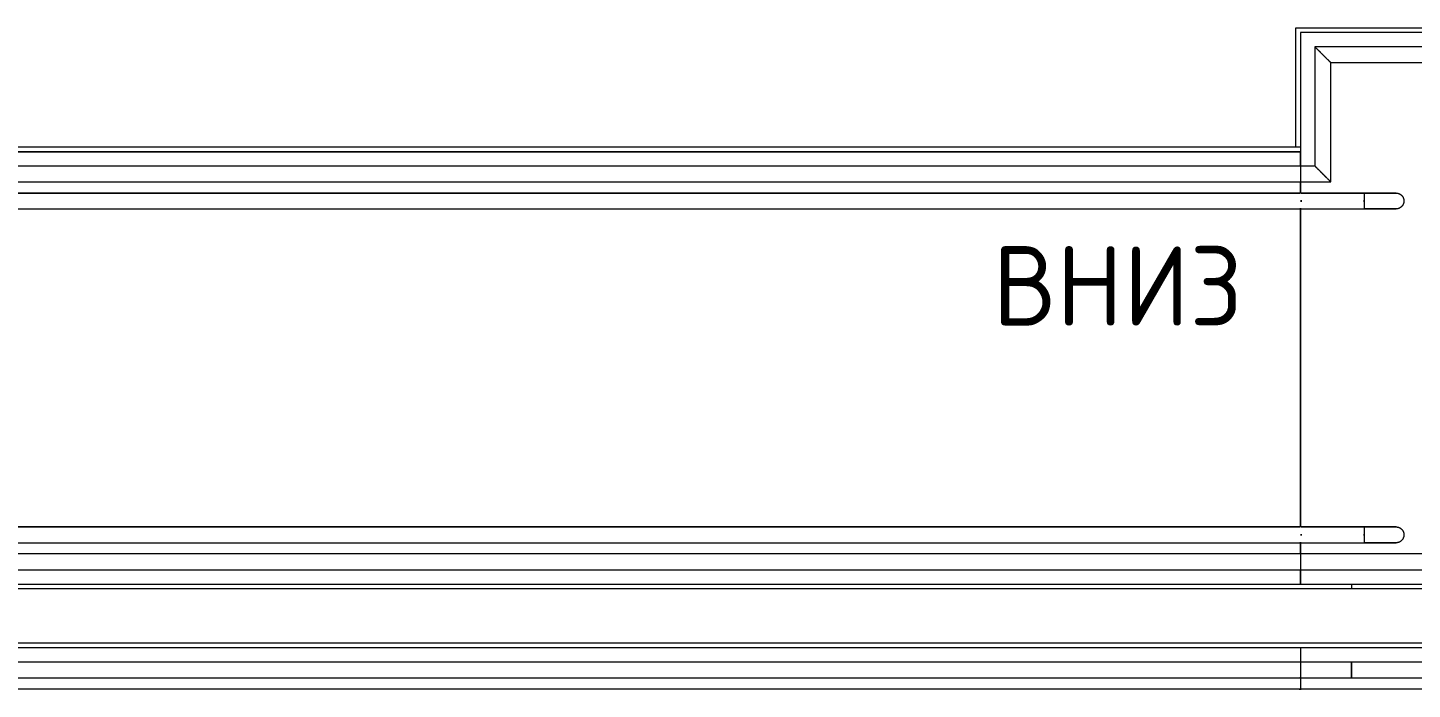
# Model space of a CAD drawing. Header units: millimetres. Extents: x -215207 to 92095, y -30385 to 123050.
# Drawn here: x -182085 to -177734, y -22039 to -19959 of the extents above; entities that cross this region are included whole.
import ezdxf

# ---------------------------------------------------------------- set-up
doc = ezdxf.new("R2010")
doc.units = ezdxf.units.MM
for name, color, linetype, lineweight in [('Лестницы', 7, 'Continuous', 9), ('Ограждение', 7, 'Continuous', 9), ('Пандусы', 7, 'Continuous', 18), ('Стены наружные', 7, 'Continuous', 20)]:
    doc.layers.add(name, color=color, linetype=linetype, lineweight=lineweight)
doc.styles.add('GOST Common', font='GOST_Common.ttf', dxfattribs={"width": 0.9, "height": 250})

# ---------------------------------------------------------------- blocks, each defined once
blk = doc.blocks.new('1 этаж 21082025')
at = {"layer": 'Лестницы'}
for p, q in [((21850, -51415), (21850, -51835)), ((23765, -51415), (21850, -51415)), ((21850, -51885), (21850, -51920.9)), ((21850, -51969.1), (21850, -52970.9)), ((21850, -53019.1), (21850, -53055)), ((21850, -53105), (21850, -53150)), ((21850, -53150), (23765, -53150))]:
    blk.add_line(p, q, dxfattribs=at)
at = {"layer": 'Ограждение'}
for p, q in [((21895, -51460), (21895, -51835)), ((23765, -51460), (21895, -51460)), ((21945, -51885), (21945, -51510)), ((21945, -51510), (23765, -51510)), ((21850, -51835), (16012, -51835)), ((21895, -51835), (21850, -51835)), ((21850, -51835), (21850, -51885)), ((21850, -51838.3), (21850, -51842.3)), ((21850, -51842.3), (21850, -51847.5)), ((21850, -51847.5), (21850, -51853.5)), ((21850, -51853.5), (21850, -51860)), ((21850, -51860), (21850, -51866.5)), ((21850, -51866.5), (21850, -51872.5)), ((16012, -51885), (21850, -51885)), ((21850, -51872.5), (21850, -51877.7)), ((21850, -51877.7), (21850, -51881.7)), ((21850, -51885), (21945, -51885)), ((15852, -51920), (21848, -51920)), ((21850, -51920), (16012, -51920)), ((21852, -51920), (21848, -51920)), ((21851, -51920), (21850, -51920)), ((21851, -51920), (21850, -51920)), ((21852, -51920), (21850, -51920)), ((21852, -51920), (21851, -51920)), ((21852, -51920), (21851, -51920)), ((22050, -51920), (21852, -51920)), ((21852, -51920), (22050, -51920)), ((21852, -51947.3), (21852, -51942.7)), ((21852, -51942.7), (21852, -51947.3)), ((22050, -51920), (22054, -51920)), ((22051.1, -51920), (22050, -51920)), ((22050, -51920), (22050, -51970)), ((22050, -51947.3), (22050, -51942.7)), ((22050, -51942.7), (22050, -51945)), ((22050, -51945), (22050, -51947.3)), ((22055.1, -51920), (22051.1, -51920)), ((22054, -51920), (22058, -51920)), ((22059.1, -51920), (22055.1, -51920)), ((22058, -51920), (22062, -51920)), ((22063, -51920), (22059.1, -51920)), ((22062, -51920), (22065.9, -51920)), ((22067, -51920), (22063, -51920)), ((22065.9, -51920), (22069.9, -51920)), ((22070.9, -51920), (22067, -51920)), ((22069.9, -51920), (22073.8, -51920)), ((22074.8, -51920), (22070.9, -51920)), ((22073.8, -51920), (22077.6, -51920)), ((22078.7, -51920), (22074.8, -51920)), ((22077.6, -51920), (22081.5, -51920)), ((22082.5, -51920), (22078.7, -51920)), ((22081.5, -51920), (22085.2, -51920)), ((22086.2, -51920), (22082.5, -51920)), ((22085.2, -51920), (22088.9, -51920)), ((22089.9, -51920), (22086.2, -51920)), ((22088.9, -51920), (22092.6, -51920)), ((22093.6, -51920), (22089.9, -51920)), ((22092.6, -51920), (22096.2, -51920)), ((22097.1, -51920), (22093.6, -51920)), ((22096.2, -51920), (22099.7, -51920)), ((22100.6, -51920), (22097.1, -51920)), ((22099.7, -51920), (22103.1, -51920)), ((22104, -51920), (22100.6, -51920)), ((22103.1, -51920), (22106.5, -51920)), ((22107.4, -51920), (22104, -51920)), ((22106.5, -51920), (22109.7, -51920)), ((22110.6, -51920), (22107.4, -51920)), ((22109.7, -51920), (22112.9, -51920)), ((22113.7, -51920), (22110.6, -51920)), ((22112.9, -51920), (22115.9, -51920)), ((22116.7, -51920), (22113.7, -51920)), ((22115.9, -51920), (22118.9, -51920)), ((22119.7, -51920), (22116.7, -51920)), ((22118.9, -51920), (22121.7, -51920)), ((22122.5, -51920), (22119.7, -51920)), ((22121.7, -51920), (22124.5, -51920)), ((22125.2, -51920), (22122.5, -51920)), ((22124.5, -51920), (22127.1, -51920)), ((22127.8, -51920), (22125.2, -51920)), ((22127.1, -51920), (22129.6, -51920)), ((22130.2, -51920), (22127.8, -51920)), ((22129.6, -51920), (22131.9, -51920)), ((22132.5, -51920), (22130.2, -51920)), ((22131.9, -51920), (22134.2, -51920)), ((22134.7, -51920), (22132.5, -51920)), ((22134.2, -51920), (22136.2, -51920)), ((22136.8, -51920), (22134.7, -51920)), ((22136.2, -51920), (22138.2, -51920)), ((22138.7, -51920), (22136.8, -51920)), ((22138.2, -51920), (22140, -51920)), ((22140.5, -51920), (22138.7, -51920)), ((22140, -51920), (22141.7, -51920)), ((22142.1, -51920), (22140.5, -51920)), ((22141.7, -51920), (22143.2, -51920)), ((22143.6, -51920), (22142.1, -51920)), ((22143.2, -51920), (22144.6, -51920)), ((22144.9, -51920), (22143.6, -51920)), ((22144.6, -51920), (22145.8, -51920)), ((22146.1, -51920), (22144.9, -51920)), ((22145.8, -51920), (22146.9, -51920)), ((22147.1, -51920), (22146.1, -51920)), ((22146.9, -51920), (22147.8, -51920)), ((22148, -51920), (22147.1, -51920)), ((22147.8, -51920), (22148.5, -51920)), ((22148.7, -51920), (22148, -51920)), ((22148.5, -51920), (22149.1, -51920)), ((22149.3, -51920), (22148.7, -51920)), ((22149.1, -51920), (22149.6, -51920)), ((22149.7, -51920), (22149.3, -51920)), ((22149.6, -51920), (22149.9, -51920)), ((22149.9, -51920), (22149.7, -51920)), ((22149.9, -51920), (22150, -51920)), ((22150, -51920), (22149.9, -51920)), ((22150, -51920), (22151, -51920)), ((22150, -51920), (22150, -51920)), ((22151, -51920), (22152, -51920.1)), ((22152, -51920.1), (22153, -51920.2)), ((22153, -51920.2), (22154, -51920.3)), ((22154, -51920.3), (22155, -51920.5)), ((22155, -51920.5), (22155.9, -51920.7)), ((22155.9, -51920.7), (22156.9, -51921)), ((22156.9, -51921), (22157.9, -51921.3)), ((22157.9, -51921.3), (22158.8, -51921.6)), ((22158.8, -51921.6), (22159.7, -51922)), ((22159.7, -51922), (22160.7, -51922.4)), ((22160.7, -51922.4), (22161.5, -51922.8)), ((22161.5, -51922.8), (22162.4, -51923.3)), ((22162.4, -51923.3), (22163.3, -51923.8)), ((22163.3, -51923.8), (22164.1, -51924.4)), ((22164.1, -51924.4), (22164.9, -51924.9)), ((22164.9, -51924.9), (22165.7, -51925.6)), ((22165.7, -51925.6), (22166.5, -51926.2)), ((22166.5, -51926.2), (22167.2, -51926.9)), ((22167.2, -51926.9), (22167.9, -51927.6)), ((22167.9, -51927.6), (22168.6, -51928.3)), ((22168.6, -51928.3), (22169.3, -51929.1)), ((22169.3, -51929.1), (22169.9, -51929.9)), ((22169.9, -51929.9), (22170.5, -51930.7)), ((22170.5, -51930.7), (22171, -51931.5)), ((22171, -51931.5), (22171.6, -51932.3)), ((22171.6, -51932.3), (22172.1, -51933.2)), ((22172.1, -51933.2), (22172.5, -51934.1)), ((22172.5, -51934.1), (22172.9, -51935)), ((22172.9, -51935), (22173.3, -51935.9)), ((22173.4, -51953.8), (22173, -51954.7)), ((22173.3, -51935.9), (22173.6, -51936.9)), ((22173.7, -51952.9), (22173.4, -51953.8)), ((22173.6, -51936.9), (22174, -51937.8)), ((22174, -51951.9), (22173.7, -51952.9)), ((22174, -51937.8), (22174.2, -51938.8)), ((22174.3, -51950.9), (22174, -51951.9)), ((22174.2, -51938.8), (22174.4, -51939.8)), ((22174.5, -51950), (22174.3, -51950.9)), ((22174.4, -51939.8), (22174.6, -51940.8)), ((22174.7, -51949), (22174.5, -51950)), ((22174.6, -51940.8), (22174.8, -51941.7)), ((22174.8, -51948), (22174.7, -51949)), ((22174.8, -51941.7), (22174.9, -51942.7)), ((22174.9, -51947), (22174.8, -51948)), ((22174.9, -51942.7), (22175, -51943.7)), ((22175, -51946), (22174.9, -51947)), ((22175, -51943.7), (22175, -51944.7)), ((22175, -51944.7), (22175, -51945)), ((22175, -51945), (22175, -51946)), ((15852, -51970), (21848, -51970)), ((16012, -51970), (21850, -51970)), ((21852, -51970), (21848, -51970)), ((21850, -51970), (21851, -51970)), ((21850, -51970), (21852, -51970)), ((21850, -51970), (21851, -51970)), ((21850, -51970), (21852, -51970)), ((21852, -51970), (21850, -51970)), ((21851, -51970), (21852, -51970)), ((21851, -51970), (21852, -51970)), ((21852, -51970), (22050, -51970)), ((21852, -51970), (22050, -51970)), ((22050, -51970), (22054, -51970)), ((22051.1, -51970), (22050, -51970)), ((22055.1, -51970), (22051.1, -51970)), ((22054, -51970), (22058, -51970)), ((22059.1, -51970), (22055.1, -51970)), ((22058, -51970), (22062, -51970)), ((22063, -51970), (22059.1, -51970)), ((22062, -51970), (22065.9, -51970)), ((22067, -51970), (22063, -51970)), ((22065.9, -51970), (22069.9, -51970)), ((22070.9, -51970), (22067, -51970)), ((22069.9, -51970), (22073.8, -51970)), ((22074.8, -51970), (22070.9, -51970)), ((22073.8, -51970), (22077.6, -51970)), ((22078.7, -51970), (22074.8, -51970)), ((22077.6, -51970), (22081.5, -51970)), ((22082.5, -51970), (22078.7, -51970)), ((22081.5, -51970), (22085.2, -51970)), ((22086.2, -51970), (22082.5, -51970)), ((22085.2, -51970), (22088.9, -51970)), ((22089.9, -51970), (22086.2, -51970)), ((22088.9, -51970), (22092.6, -51970)), ((22093.6, -51970), (22089.9, -51970)), ((22092.6, -51970), (22096.2, -51970)), ((22097.1, -51970), (22093.6, -51970)), ((22096.2, -51970), (22099.7, -51970)), ((22100.6, -51970), (22097.1, -51970)), ((22099.7, -51970), (22103.1, -51970)), ((22104, -51970), (22100.6, -51970)), ((22103.1, -51970), (22106.5, -51970)), ((22107.4, -51970), (22104, -51970)), ((22106.5, -51970), (22109.7, -51970)), ((22110.6, -51970), (22107.4, -51970)), ((22109.7, -51970), (22112.9, -51970)), ((22113.7, -51970), (22110.6, -51970)), ((22112.9, -51970), (22115.9, -51970)), ((22116.7, -51970), (22113.7, -51970)), ((22115.9, -51970), (22118.9, -51970)), ((22119.7, -51970), (22116.7, -51970)), ((22118.9, -51970), (22121.7, -51970)), ((22122.5, -51970), (22119.7, -51970)), ((22121.7, -51970), (22124.5, -51970)), ((22125.2, -51970), (22122.5, -51970)), ((22124.5, -51970), (22127.1, -51970)), ((22127.8, -51970), (22125.2, -51970)), ((22127.1, -51970), (22129.6, -51970)), ((22130.2, -51970), (22127.8, -51970)), ((22129.6, -51970), (22131.9, -51970)), ((22132.5, -51970), (22130.2, -51970)), ((22131.9, -51970), (22134.2, -51970)), ((22134.7, -51970), (22132.5, -51970)), ((22134.2, -51970), (22136.2, -51970)), ((22136.8, -51970), (22134.7, -51970)), ((22136.2, -51970), (22138.2, -51970)), ((22138.7, -51970), (22136.8, -51970)), ((22138.2, -51970), (22140, -51970)), ((22140.5, -51970), (22138.7, -51970)), ((22140, -51970), (22141.7, -51970)), ((22142.1, -51970), (22140.5, -51970)), ((22141.7, -51970), (22143.2, -51970)), ((22143.6, -51970), (22142.1, -51970)), ((22143.2, -51970), (22144.6, -51970)), ((22144.9, -51970), (22143.6, -51970)), ((22144.6, -51970), (22145.8, -51970)), ((22146.1, -51970), (22144.9, -51970)), ((22145.8, -51970), (22146.9, -51970)), ((22147.1, -51970), (22146.1, -51970)), ((22146.9, -51970), (22147.8, -51970)), ((22148, -51970), (22147.1, -51970)), ((22147.8, -51970), (22148.5, -51970)), ((22148.7, -51970), (22148, -51970)), ((22148.5, -51970), (22149.1, -51970)), ((22149.3, -51970), (22148.7, -51970)), ((22149.1, -51970), (22149.6, -51970)), ((22149.7, -51970), (22149.3, -51970)), ((22149.6, -51970), (22149.9, -51970)), ((22149.9, -51970), (22149.7, -51970)), ((22149.9, -51970), (22150, -51970)), ((22150, -51970), (22149.9, -51970)), ((22150.3, -51970), (22150, -51970)), ((22150, -51970), (22150, -51970)), ((22151.3, -51970), (22150.3, -51970)), ((22152.3, -51969.9), (22151.3, -51970)), ((22153.3, -51969.8), (22152.3, -51969.9)), ((22154.3, -51969.6), (22153.3, -51969.8)), ((22155.2, -51969.4), (22154.3, -51969.6)), ((22156.2, -51969.2), (22155.2, -51969.4)), ((22157.2, -51969), (22156.2, -51969.2)), ((22158.1, -51968.6), (22157.2, -51969)), ((22159.1, -51968.3), (22158.1, -51968.6)), ((22160, -51967.9), (22159.1, -51968.3)), ((22160.9, -51967.5), (22160, -51967.9)), ((22161.8, -51967), (22160.9, -51967.5)), ((22162.7, -51966.6), (22161.8, -51967)), ((22163.5, -51966), (22162.7, -51966.6)), ((22164.3, -51965.5), (22163.5, -51966)), ((22165.1, -51964.9), (22164.3, -51965.5)), ((22165.9, -51964.3), (22165.1, -51964.9)), ((22166.7, -51963.6), (22165.9, -51964.3)), ((22167.4, -51962.9), (22166.7, -51963.6)), ((22168.1, -51962.2), (22167.4, -51962.9)), ((22168.8, -51961.5), (22168.1, -51962.2)), ((22169.4, -51960.7), (22168.8, -51961.5)), ((22170.1, -51959.9), (22169.4, -51960.7)), ((22170.6, -51959.1), (22170.1, -51959.9)), ((22171.2, -51958.3), (22170.6, -51959.1)), ((22171.7, -51957.4), (22171.2, -51958.3)), ((22172.2, -51956.5), (22171.7, -51957.4)), ((22172.6, -51955.6), (22172.2, -51956.5)), ((22173, -51954.7), (22172.6, -51955.6)), ((15852, -52970), (21848, -52970)), ((21850, -52970), (15854, -52970)), ((21852, -52970), (21848, -52970)), ((21851, -52970), (21850, -52970)), ((21852, -52970), (21850, -52970)), ((21851, -52970), (21850, -52970)), ((21852, -52970), (21851, -52970)), ((21852, -52970), (21851, -52970)), ((22050, -52970), (21852, -52970)), ((21852, -52970), (22050, -52970)), ((21852, -52997.3), (21852, -52992.7)), ((21852, -52992.7), (21852, -52997.3)), ((22050, -52970), (22054, -52970)), ((22051.1, -52970), (22050, -52970)), ((22050, -52970), (22050, -53020)), ((22050, -52997.3), (22050, -52992.7)), ((22050, -52992.7), (22050, -52995)), ((22050, -52995), (22050, -52997.3)), ((22055.1, -52970), (22051.1, -52970)), ((22054, -52970), (22058, -52970)), ((22059.1, -52970), (22055.1, -52970)), ((22058, -52970), (22062, -52970)), ((22063, -52970), (22059.1, -52970)), ((22062, -52970), (22065.9, -52970)), ((22067, -52970), (22063, -52970)), ((22065.9, -52970), (22069.9, -52970)), ((22070.9, -52970), (22067, -52970)), ((22069.9, -52970), (22073.8, -52970)), ((22074.8, -52970), (22070.9, -52970)), ((22073.8, -52970), (22077.6, -52970)), ((22078.7, -52970), (22074.8, -52970)), ((22077.6, -52970), (22081.5, -52970)), ((22082.5, -52970), (22078.7, -52970)), ((22081.5, -52970), (22085.2, -52970)), ((22086.2, -52970), (22082.5, -52970)), ((22085.2, -52970), (22088.9, -52970)), ((22089.9, -52970), (22086.2, -52970)), ((22088.9, -52970), (22092.6, -52970)), ((22093.6, -52970), (22089.9, -52970)), ((22092.6, -52970), (22096.2, -52970)), ((22097.1, -52970), (22093.6, -52970)), ((22096.2, -52970), (22099.7, -52970)), ((22100.6, -52970), (22097.1, -52970)), ((22099.7, -52970), (22103.1, -52970)), ((22104, -52970), (22100.6, -52970)), ((22103.1, -52970), (22106.5, -52970)), ((22107.4, -52970), (22104, -52970)), ((22106.5, -52970), (22109.7, -52970)), ((22110.6, -52970), (22107.4, -52970)), ((22109.7, -52970), (22112.9, -52970)), ((22113.7, -52970), (22110.6, -52970)), ((22112.9, -52970), (22115.9, -52970)), ((22116.7, -52970), (22113.7, -52970)), ((22115.9, -52970), (22118.9, -52970)), ((22119.7, -52970), (22116.7, -52970)), ((22118.9, -52970), (22121.7, -52970)), ((22122.5, -52970), (22119.7, -52970)), ((22121.7, -52970), (22124.5, -52970)), ((22125.2, -52970), (22122.5, -52970)), ((22124.5, -52970), (22127.1, -52970)), ((22127.8, -52970), (22125.2, -52970)), ((22127.1, -52970), (22129.6, -52970)), ((22130.2, -52970), (22127.8, -52970)), ((22129.6, -52970), (22131.9, -52970)), ((22132.5, -52970), (22130.2, -52970)), ((22131.9, -52970), (22134.2, -52970)), ((22134.7, -52970), (22132.5, -52970)), ((22134.2, -52970), (22136.2, -52970)), ((22136.8, -52970), (22134.7, -52970)), ((22136.2, -52970), (22138.2, -52970)), ((22138.7, -52970), (22136.8, -52970)), ((22138.2, -52970), (22140, -52970)), ((22140.5, -52970), (22138.7, -52970)), ((22140, -52970), (22141.7, -52970)), ((22142.1, -52970), (22140.5, -52970)), ((22141.7, -52970), (22143.2, -52970)), ((22143.6, -52970), (22142.1, -52970)), ((22143.2, -52970), (22144.6, -52970)), ((22144.9, -52970), (22143.6, -52970)), ((22144.6, -52970), (22145.8, -52970)), ((22146.1, -52970), (22144.9, -52970)), ((22145.8, -52970), (22146.9, -52970)), ((22147.1, -52970), (22146.1, -52970)), ((22146.9, -52970), (22147.8, -52970)), ((22148, -52970), (22147.1, -52970)), ((22147.8, -52970), (22148.5, -52970)), ((22148.7, -52970), (22148, -52970)), ((22148.5, -52970), (22149.1, -52970)), ((22149.3, -52970), (22148.7, -52970)), ((22149.1, -52970), (22149.6, -52970)), ((22149.7, -52970), (22149.3, -52970)), ((22149.6, -52970), (22149.9, -52970)), ((22149.9, -52970), (22149.7, -52970)), ((22149.9, -52970), (22150, -52970)), ((22150, -52970), (22149.9, -52970)), ((22150, -52970), (22151, -52970)), ((22150, -52970), (22150, -52970)), ((22151, -52970), (22152, -52970.1)), ((22152, -52970.1), (22153, -52970.2)), ((22153, -52970.2), (22154, -52970.3)), ((22154, -52970.3), (22155, -52970.5)), ((22155, -52970.5), (22155.9, -52970.7)), ((22155.9, -52970.7), (22156.9, -52971)), ((22156.9, -52971), (22157.9, -52971.3)), ((22157.9, -52971.3), (22158.8, -52971.6)), ((22158.8, -52971.6), (22159.7, -52972)), ((22159.7, -52972), (22160.7, -52972.4)), ((22160.7, -52972.4), (22161.5, -52972.8)), ((22161.5, -52972.8), (22162.4, -52973.3)), ((22162.4, -52973.3), (22163.3, -52973.8)), ((22163.3, -52973.8), (22164.1, -52974.4)), ((22164.1, -52974.4), (22164.9, -52974.9)), ((22164.9, -52974.9), (22165.7, -52975.6)), ((22165.7, -52975.6), (22166.5, -52976.2)), ((22166.5, -52976.2), (22167.2, -52976.9)), ((22167.2, -52976.9), (22167.9, -52977.6)), ((22167.9, -52977.6), (22168.6, -52978.3)), ((22168.6, -52978.3), (22169.3, -52979.1)), ((22169.3, -52979.1), (22169.9, -52979.9)), ((22169.9, -52979.9), (22170.5, -52980.7)), ((22170.5, -52980.7), (22171, -52981.5)), ((22171, -52981.5), (22171.6, -52982.3)), ((22171.6, -52982.3), (22172.1, -52983.2)), ((22172.1, -52983.2), (22172.5, -52984.1)), ((22172.5, -52984.1), (22172.9, -52985)), ((22172.9, -52985), (22173.3, -52985.9)), ((22173.3, -52985.9), (22173.6, -52986.9)), ((22173.6, -52986.9), (22174, -52987.8)), ((22174, -52987.8), (22174.2, -52988.8)), ((22174.2, -52988.8), (22174.4, -52989.8)), ((22174.4, -52989.8), (22174.6, -52990.8)), ((22174.6, -52990.8), (22174.8, -52991.7)), ((22174.8, -52998), (22174.7, -52999)), ((22174.8, -52991.7), (22174.9, -52992.7)), ((22174.9, -52997), (22174.8, -52998)), ((22174.9, -52992.7), (22175, -52993.7)), ((22175, -52996), (22174.9, -52997)), ((22175, -52993.7), (22175, -52994.7)), ((22175, -52994.7), (22175, -52995)), ((22175, -52995), (22175, -52996)), ((15852, -53020), (21848, -53020)), ((15854, -53020), (21850, -53020)), ((21852, -53020), (21848, -53020)), ((21850, -53020), (21851, -53020)), ((21850, -53020), (21852, -53020)), ((21852, -53020), (21850, -53020)), ((21850, -53020), (21851, -53020)), ((21850, -53020), (21852, -53020)), ((21851, -53020), (21852, -53020)), ((21851, -53020), (21852, -53020)), ((21852, -53020), (22050, -53020)), ((21852, -53020), (22050, -53020)), ((22050, -53020), (22054, -53020)), ((22051.1, -53020), (22050, -53020)), ((22055.1, -53020), (22051.1, -53020)), ((22054, -53020), (22058, -53020)), ((22059.1, -53020), (22055.1, -53020)), ((22058, -53020), (22062, -53020)), ((22063, -53020), (22059.1, -53020)), ((22062, -53020), (22065.9, -53020)), ((22067, -53020), (22063, -53020)), ((22065.9, -53020), (22069.9, -53020)), ((22070.9, -53020), (22067, -53020)), ((22069.9, -53020), (22073.8, -53020)), ((22074.8, -53020), (22070.9, -53020)), ((22073.8, -53020), (22077.6, -53020)), ((22078.7, -53020), (22074.8, -53020)), ((22077.6, -53020), (22081.5, -53020)), ((22082.5, -53020), (22078.7, -53020)), ((22081.5, -53020), (22085.2, -53020)), ((22086.2, -53020), (22082.5, -53020)), ((22085.2, -53020), (22088.9, -53020)), ((22089.9, -53020), (22086.2, -53020)), ((22088.9, -53020), (22092.6, -53020)), ((22093.6, -53020), (22089.9, -53020)), ((22092.6, -53020), (22096.2, -53020)), ((22097.1, -53020), (22093.6, -53020)), ((22096.2, -53020), (22099.7, -53020)), ((22100.6, -53020), (22097.1, -53020)), ((22099.7, -53020), (22103.1, -53020)), ((22104, -53020), (22100.6, -53020)), ((22103.1, -53020), (22106.5, -53020)), ((22107.4, -53020), (22104, -53020)), ((22106.5, -53020), (22109.7, -53020)), ((22110.6, -53020), (22107.4, -53020)), ((22109.7, -53020), (22112.9, -53020)), ((22113.7, -53020), (22110.6, -53020)), ((22112.9, -53020), (22115.9, -53020)), ((22116.7, -53020), (22113.7, -53020)), ((22115.9, -53020), (22118.9, -53020)), ((22119.7, -53020), (22116.7, -53020)), ((22118.9, -53020), (22121.7, -53020)), ((22122.5, -53020), (22119.7, -53020)), ((22121.7, -53020), (22124.5, -53020)), ((22125.2, -53020), (22122.5, -53020)), ((22124.5, -53020), (22127.1, -53020)), ((22127.8, -53020), (22125.2, -53020)), ((22127.1, -53020), (22129.6, -53020)), ((22130.2, -53020), (22127.8, -53020)), ((22129.6, -53020), (22131.9, -53020)), ((22132.5, -53020), (22130.2, -53020)), ((22131.9, -53020), (22134.2, -53020)), ((22134.7, -53020), (22132.5, -53020)), ((22134.2, -53020), (22136.2, -53020)), ((22136.8, -53020), (22134.7, -53020)), ((22136.2, -53020), (22138.2, -53020)), ((22138.7, -53020), (22136.8, -53020)), ((22138.2, -53020), (22140, -53020)), ((22140.5, -53020), (22138.7, -53020)), ((22140, -53020), (22141.7, -53020)), ((22142.1, -53020), (22140.5, -53020)), ((22141.7, -53020), (22143.2, -53020)), ((22143.6, -53020), (22142.1, -53020)), ((22143.2, -53020), (22144.6, -53020)), ((22144.9, -53020), (22143.6, -53020)), ((22144.6, -53020), (22145.8, -53020)), ((22146.1, -53020), (22144.9, -53020)), ((22145.8, -53020), (22146.9, -53020)), ((22147.1, -53020), (22146.1, -53020)), ((22146.9, -53020), (22147.8, -53020)), ((22148, -53020), (22147.1, -53020)), ((22147.8, -53020), (22148.5, -53020)), ((22148.7, -53020), (22148, -53020)), ((22148.5, -53020), (22149.1, -53020)), ((22149.3, -53020), (22148.7, -53020)), ((22149.1, -53020), (22149.6, -53020)), ((22149.7, -53020), (22149.3, -53020)), ((22149.6, -53020), (22149.9, -53020)), ((22149.9, -53020), (22149.7, -53020)), ((22149.9, -53020), (22150, -53020)), ((22150, -53020), (22149.9, -53020)), ((22150.3, -53020), (22150, -53020)), ((22150, -53020), (22150, -53020)), ((22151.3, -53020), (22150.3, -53020)), ((22152.3, -53019.9), (22151.3, -53020)), ((22153.3, -53019.8), (22152.3, -53019.9)), ((22154.3, -53019.6), (22153.3, -53019.8)), ((22155.2, -53019.4), (22154.3, -53019.6)), ((22156.2, -53019.2), (22155.2, -53019.4)), ((22157.2, -53019), (22156.2, -53019.2)), ((22158.1, -53018.6), (22157.2, -53019)), ((22159.1, -53018.3), (22158.1, -53018.6)), ((22160, -53017.9), (22159.1, -53018.3)), ((22160.9, -53017.5), (22160, -53017.9)), ((22161.8, -53017), (22160.9, -53017.5)), ((22162.7, -53016.6), (22161.8, -53017)), ((22163.5, -53016), (22162.7, -53016.6)), ((22164.3, -53015.5), (22163.5, -53016)), ((22165.1, -53014.9), (22164.3, -53015.5)), ((22165.9, -53014.3), (22165.1, -53014.9)), ((22166.7, -53013.6), (22165.9, -53014.3)), ((22167.4, -53012.9), (22166.7, -53013.6)), ((22168.1, -53012.2), (22167.4, -53012.9)), ((22168.8, -53011.5), (22168.1, -53012.2)), ((22169.4, -53010.7), (22168.8, -53011.5)), ((22170.1, -53009.9), (22169.4, -53010.7)), ((22170.6, -53009.1), (22170.1, -53009.9)), ((22171.2, -53008.3), (22170.6, -53009.1)), ((22171.7, -53007.4), (22171.2, -53008.3)), ((22172.2, -53006.5), (22171.7, -53007.4)), ((22172.6, -53005.6), (22172.2, -53006.5)), ((22173, -53004.7), (22172.6, -53005.6)), ((22173.4, -53003.8), (22173, -53004.7)), ((22173.7, -53002.9), (22173.4, -53003.8)), ((22174, -53001.9), (22173.7, -53002.9)), ((22174.3, -53000.9), (22174, -53001.9)), ((22174.5, -53000), (22174.3, -53000.9)), ((22174.7, -52999), (22174.5, -53000)), ((21850, -53055), (15851, -53055)), ((23890.4, -53055), (21850, -53055)), ((21850, -53055), (21850, -53105)), ((21850, -53058.3), (21850, -53062.3)), ((21850, -53062.3), (21850, -53067.5)), ((21850, -53067.5), (21850, -53073.5)), ((21850, -53073.5), (21850, -53080)), ((21850, -53080), (21850, -53086.5)), ((15851, -53105), (21850, -53105)), ((21850, -53086.5), (21850, -53092.5)), ((21850, -53092.5), (21850, -53097.7)), ((21850, -53097.7), (21850, -53101.7)), ((21850, -53105), (23840.4, -53105)), ((21849, -53395), (15849, -53395)), ((22010, -53395), (21849, -53395)), ((23665, -53395), (22010, -53395)), ((22010, -53395), (22010, -53445)), ((22010, -53445), (22010, -53395)), ((15849, -53445), (21849, -53445)), ((21849, -53445), (22010, -53445)), ((22010, -53445), (23615, -53445)), ((21846, -53480), (15850, -53480)), ((21848, -53480), (15852, -53480)), ((21846, -53480), (21849, -53480)), ((21852, -53480), (21848, -53480)), ((21852, -53480), (21848, -53480)), ((21849, -53480), (21852, -53480)), ((21849, -53480), (21852, -53480)), ((22010, -53480), (21852, -53480)), ((23505, -53480), (21852, -53480)), ((23505, -53480), (22010, -53480))]:
    blk.add_line(p, q, dxfattribs=at)
for points, knots in [([(21945, -51510), (21945, -51510), (21944.6, -51509.6), (21943.2, -51508.2), (21941.7, -51506.7), (21940.2, -51505.2), (21938.8, -51503.8), (21937.3, -51502.3), (21935.3, -51500.3), (21933, -51498), (21931.1, -51496.1), (21929.6, -51494.6), (21928, -51493), (21926.5, -51491.5), (21924.9, -51489.9), (21923.3, -51488.3), (21921.6, -51486.6), (21920, -51485), (21918.4, -51483.4), (21916.7, -51481.7), (21915.1, -51480.1), (21913.5, -51478.5), (21912, -51477), (21910.4, -51475.4), (21908.9, -51473.9), (21907.5, -51472.5), (21906.1, -51471.1), (21904.3, -51469.3), (21902.7, -51467.7), (21901.2, -51466.2), (21899.8, -51464.8), (21898.3, -51463.3), (21896.8, -51461.8), (21895.4, -51460.4), (21895, -51460), (21895, -51460)], [0, 0, 0, 0, 0.083333, 0.125, 0.166667, 0.208333, 0.229167, 0.25, 0.291667, 0.333333, 0.354167, 0.375, 0.395833, 0.416667, 0.4375, 0.458333, 0.479167, 0.5, 0.520833, 0.541667, 0.5625, 0.583333, 0.604167, 0.625, 0.645833, 0.666667, 0.6875, 0.708333, 0.75, 0.770833, 0.791667, 0.833333, 0.875, 0.916667, 1, 1, 1, 1]), ([(21945, -51885), (21945, -51885), (21944.6, -51884.6), (21943.2, -51883.2), (21941.7, -51881.7), (21940.2, -51880.2), (21938.8, -51878.8), (21937.3, -51877.3), (21935.3, -51875.3), (21933, -51873), (21931.1, -51871.1), (21929.6, -51869.6), (21928, -51868), (21926.5, -51866.5), (21924.9, -51864.9), (21923.3, -51863.3), (21921.6, -51861.6), (21920, -51860), (21918.4, -51858.4), (21916.7, -51856.7), (21915.1, -51855.1), (21913.5, -51853.5), (21912, -51852), (21910.4, -51850.4), (21908.9, -51848.9), (21907.5, -51847.5), (21906.1, -51846.1), (21904.3, -51844.3), (21902.7, -51842.7), (21901.2, -51841.2), (21899.8, -51839.8), (21898.3, -51838.3), (21896.8, -51836.8), (21895.4, -51835.4), (21895, -51835), (21895, -51835)], [0, 0, 0, 0, 0.083333, 0.125, 0.166667, 0.208333, 0.229167, 0.25, 0.291667, 0.333333, 0.354167, 0.375, 0.395833, 0.416667, 0.4375, 0.458333, 0.479167, 0.5, 0.520833, 0.541667, 0.5625, 0.583333, 0.604167, 0.625, 0.645833, 0.666667, 0.6875, 0.708333, 0.75, 0.770833, 0.791667, 0.833333, 0.875, 0.916667, 1, 1, 1, 1]), ([(21849, -53395), (21849.1, -53395), (21849.3, -53395.6), (21849.5, -53398.1), (21849.7, -53402.1), (21849.9, -53409.1), (21850, -53420), (21849.9, -53433.1), (21849.5, -53442.7), (21849.2, -53445), (21849, -53445)], [0, 0, 0, 0, 0.083333, 0.166667, 0.25, 0.333333, 0.5, 0.666667, 0.833333, 1, 1, 1, 1])]:
    blk.add_open_spline(points, degree=3, knots=knots, dxfattribs=at)
at = {"layer": 'Пандусы'}
for p, q in [((15850, -51790), (21850, -51790)), ((21850, -51835), (21850, -51790)), ((21850, -51920.9), (21850, -51885)), ((21850, -52970.9), (21850, -51969.1)), ((21850, -53055), (21850, -53019.1)), ((21850, -53150), (21850, -53105)), ((15850, -53150), (21850, -53150)), ((21850, -53350), (15850, -53350)), ((21850, -53350), (21850, -53395)), ((23710, -53350), (21850, -53350)), ((21850, -53445), (21850, -53480.9))]:
    blk.add_line(p, q, dxfattribs=at)
at = {"layer": 'Стены наружные'}
for p, q in [((21835, -51775), (21835, -51400)), ((21835, -51400), (23750, -51400)), ((21850, -51415), (21850, -51775)), ((23765, -51415), (21850, -51415)), ((13975, -51775), (21850, -51775)), ((21850, -51790), (15892.6, -51790)), ((23750, -53165), (15850, -53165)), ((16075.4, -53150), (21850, -53150)), ((22010, -53150), (23765, -53150)), ((22010, -53150), (22010, -53165)), ((15850, -53335), (23750, -53335)), ((22026, -53350), (15850, -53350))]:
    blk.add_line(p, q, dxfattribs=at)
at = {"layer": 'Пандусы', "style": 'GOST Common'}
blk.add_text('ВНИЗ', height=250, dxfattribs=at).set_placement((20882.4, -52336.7))

msp = doc.modelspace()

# ---------------------------------------------------------------- block references
msp.add_blockref('1 этаж 21082025', (-199934.8, 31441.4))

doc.saveas('drawing.dxf')
